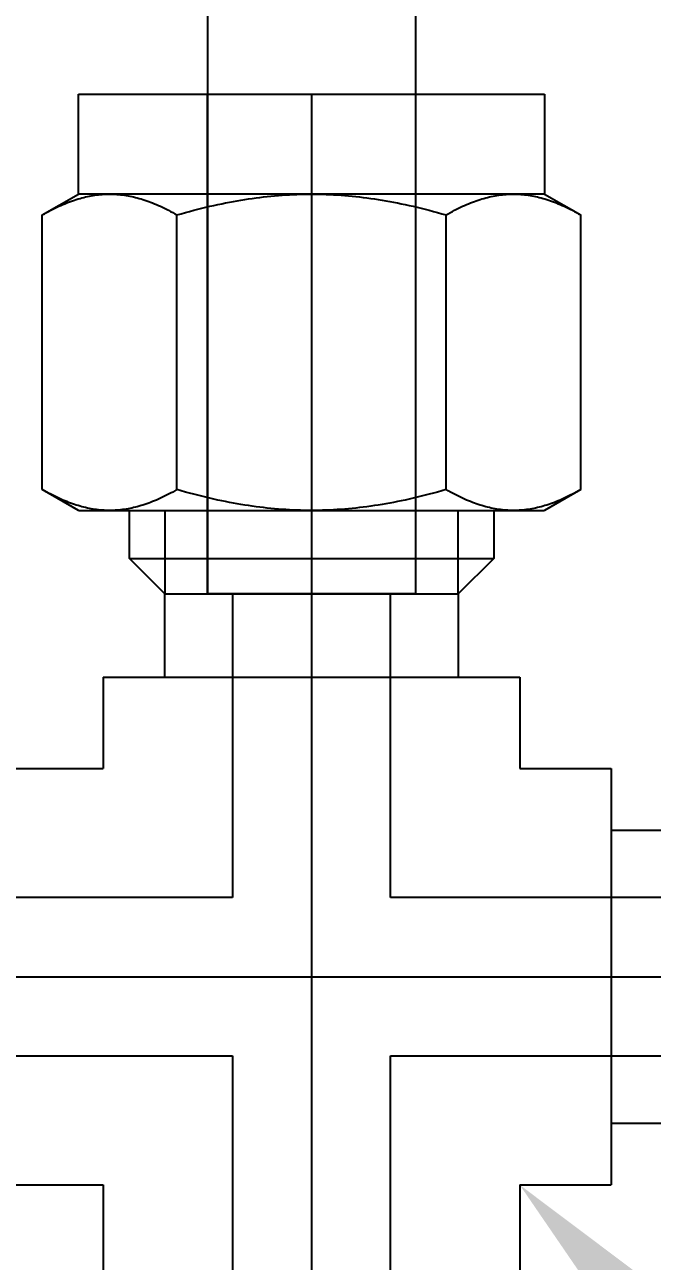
# Model space of a CAD drawing. Header units: inches. Extents: x 5.3 to 31.2, y 3.7 to 34.9.
# Drawn here: x 20.217 to 20.97, y 25.803 to 27.288 of the extents above; entities that cross this region are included whole.
import ezdxf
from ezdxf import colors
from ezdxf.entities.mleader import LeaderData, LeaderLine
from ezdxf.math import Vec2, Vec3

# ---------------------------------------------------------------- set-up
doc = ezdxf.new("R2010")
doc.units = ezdxf.units.IN
doc.header["$MEASUREMENT"] = 0
doc.linetypes.add('CENTER2', pattern=[28.575, 19.05, -3.175, 3.175, -3.175])
doc.linetypes.add('HIDDEN2', pattern=[4.7625, 3.175, -1.5875])
for name, color, linetype in [('.25 tubes', 170, 'Continuous'), ('NOTES', 1, 'Continuous'), ('TRDETAIL2', 7, 'Continuous'), ('TRDETAIL3', 7, 'Continuous'), ('TRMODEL1', 7, 'Continuous'), ('TRMODEL3', 7, 'Continuous')]:
    doc.layers.add(name, color=color, linetype=linetype)

# ---------------------------------------------------------------- blocks, each defined once
blk = doc.blocks.new('SS-400-4')
at = {"layer": 'TRDETAIL2', "color": 6, "linetype": 'HIDDEN2'}
for p, q in [((-1.7241, 1.1194), (-1.7241, 1.4844)), ((-1.5341, 1.4844), (-1.5341, 1.1194)), ((-2.0891, 1.1194), (-1.7241, 1.1194)), ((-1.5341, 1.1194), (-1.1691, 1.1194)), ((-1.7241, 0.9294), (-2.0891, 0.9294)), ((-1.7241, 0.5644), (-1.7241, 0.9294)), ((-1.1691, 0.9294), (-1.5341, 0.9294)), ((-1.5341, 0.9294), (-1.5341, 0.5644)), ((-1.5041, 0.5644), (-1.7541, 0.5644)), ((-1.7541, 0.5644), (-1.7541, -0.0356)), ((-1.5041, -0.0356), (-1.5041, 0.5644))]:
    blk.add_line(p, q, dxfattribs=at)
at = {"layer": 'TRDETAIL3', "color": 4, "linetype": 'CENTER2'}
for p, q in [((-1.6291, -0.0356), (-1.6291, 2.0844)), ((-2.6891, 1.0244), (-0.5691, 1.0244))]:
    blk.add_line(p, q, dxfattribs=at)
at = {"layer": 'TRMODEL1', "color": 7, "linetype": 'Continuous'}
for p, q in [((-1.8791, 1.2744), (-1.8791, 1.3844)), ((-1.3791, 1.2744), (-1.3791, 1.3844)), ((-1.9891, 1.2744), (-1.8791, 1.2744)), ((-1.3791, 1.2744), (-1.2691, 1.2744)), ((-1.2691, 0.7744), (-1.2691, 1.2744)), ((-1.1691, 1.2007), (-1.2691, 1.2007)), ((-1.2691, 0.8482), (-1.1691, 0.8482)), ((-1.9891, 0.7744), (-1.8791, 0.7744)), ((-1.8791, 0.6644), (-1.8791, 0.7744)), ((-1.3791, 0.6644), (-1.3791, 0.7744)), ((-1.3791, 0.7744), (-1.2691, 0.7744)), ((-1.8791, 0.6644), (-1.3791, 0.6644)), ((-1.8053, 0.6644), (-1.8053, 0.5644)), ((-1.4528, 0.5644), (-1.4528, 0.6644)), ((-1.8053, 0.5644), (-1.8478, 0.5219)), ((-1.8053, 0.5644), (-1.4528, 0.5644)), ((-1.8053, 0.5644), (-1.4528, 0.5644)), ((-1.4103, 0.5219), (-1.4528, 0.5644)), ((-1.8478, 0.5219), (-1.4103, 0.5219)), ((-1.8478, 0.5219), (-1.8478, 0.4644)), ((-1.4103, 0.4644), (-1.4103, 0.5219)), ((-1.9091, 0.4644), (-1.9524, 0.4394)), ((-1.9091, 0.4644), (-1.8716, 0.4644)), ((-1.9026, 0.4605), (-1.9049, 0.4599)), ((-1.9004, 0.461), (-1.9026, 0.4605)), ((-1.8981, 0.4615), (-1.9004, 0.461)), ((-1.8959, 0.462), (-1.8981, 0.4615)), ((-1.8937, 0.4624), (-1.8959, 0.462)), ((-1.8915, 0.4628), (-1.8937, 0.4624)), ((-1.8893, 0.4631), (-1.8915, 0.4628)), ((-1.8871, 0.4634), (-1.8893, 0.4631)), ((-1.8848, 0.4637), (-1.8871, 0.4634)), ((-1.8826, 0.4639), (-1.8848, 0.4637)), ((-1.8804, 0.4641), (-1.8826, 0.4639)), ((-1.8782, 0.4642), (-1.8804, 0.4641)), ((-1.876, 0.4643), (-1.8782, 0.4642)), ((-1.8738, 0.4644), (-1.876, 0.4643)), ((-1.8716, 0.4644), (-1.8738, 0.4644)), ((-1.8693, 0.4644), (-1.8716, 0.4644)), ((-1.8716, 0.4644), (-1.6291, 0.4644)), ((-1.8671, 0.4643), (-1.8693, 0.4644)), ((-1.8649, 0.4642), (-1.8671, 0.4643)), ((-1.8627, 0.4641), (-1.8649, 0.4642)), ((-1.8605, 0.4639), (-1.8627, 0.4641)), ((-1.8583, 0.4637), (-1.8605, 0.4639)), ((-1.856, 0.4634), (-1.8583, 0.4637)), ((-1.8538, 0.4631), (-1.856, 0.4634)), ((-1.8516, 0.4628), (-1.8538, 0.4631)), ((-1.8494, 0.4624), (-1.8516, 0.4628)), ((-1.8472, 0.462), (-1.8494, 0.4624)), ((-1.845, 0.4615), (-1.8472, 0.462)), ((-1.8427, 0.461), (-1.845, 0.4615)), ((-1.8405, 0.4605), (-1.8427, 0.461)), ((-1.8383, 0.4599), (-1.8405, 0.4605)), ((-1.6912, 0.4605), (-1.6957, 0.4599)), ((-1.6867, 0.461), (-1.6912, 0.4605)), ((-1.6822, 0.4615), (-1.6867, 0.461)), ((-1.6778, 0.462), (-1.6822, 0.4615)), ((-1.6734, 0.4624), (-1.6778, 0.462)), ((-1.6689, 0.4628), (-1.6734, 0.4624)), ((-1.6645, 0.4631), (-1.6689, 0.4628)), ((-1.6601, 0.4634), (-1.6645, 0.4631)), ((-1.6557, 0.4637), (-1.6601, 0.4634)), ((-1.6512, 0.4639), (-1.6557, 0.4637)), ((-1.6468, 0.4641), (-1.6512, 0.4639)), ((-1.6424, 0.4642), (-1.6468, 0.4641)), ((-1.6379, 0.4643), (-1.6424, 0.4642)), ((-1.6335, 0.4644), (-1.6379, 0.4643)), ((-1.6291, 0.4644), (-1.6335, 0.4644)), ((-1.6291, 0.4644), (-1.3866, 0.4644)), ((-1.6246, 0.4644), (-1.6291, 0.4644)), ((-1.6202, 0.4643), (-1.6246, 0.4644)), ((-1.6158, 0.4642), (-1.6202, 0.4643)), ((-1.6113, 0.4641), (-1.6158, 0.4642)), ((-1.6069, 0.4639), (-1.6113, 0.4641)), ((-1.6025, 0.4637), (-1.6069, 0.4639)), ((-1.5981, 0.4634), (-1.6025, 0.4637)), ((-1.5936, 0.4631), (-1.5981, 0.4634)), ((-1.5892, 0.4628), (-1.5936, 0.4631)), ((-1.5848, 0.4624), (-1.5892, 0.4628)), ((-1.5803, 0.462), (-1.5848, 0.4624)), ((-1.5759, 0.4615), (-1.5803, 0.462)), ((-1.5714, 0.461), (-1.5759, 0.4615)), ((-1.567, 0.4605), (-1.5714, 0.461)), ((-1.5625, 0.4599), (-1.567, 0.4605)), ((-1.4176, 0.4605), (-1.4199, 0.4599)), ((-1.4154, 0.461), (-1.4176, 0.4605)), ((-1.4132, 0.4615), (-1.4154, 0.461)), ((-1.4109, 0.462), (-1.4132, 0.4615)), ((-1.4087, 0.4624), (-1.4109, 0.462)), ((-1.4065, 0.4628), (-1.4087, 0.4624)), ((-1.4043, 0.4631), (-1.4065, 0.4628)), ((-1.4021, 0.4634), (-1.4043, 0.4631)), ((-1.3999, 0.4637), (-1.4021, 0.4634)), ((-1.3977, 0.4639), (-1.3999, 0.4637)), ((-1.3954, 0.4641), (-1.3977, 0.4639)), ((-1.3932, 0.4642), (-1.3954, 0.4641)), ((-1.391, 0.4643), (-1.3932, 0.4642)), ((-1.3888, 0.4644), (-1.391, 0.4643)), ((-1.3866, 0.4644), (-1.3888, 0.4644)), ((-1.3844, 0.4644), (-1.3866, 0.4644)), ((-1.3866, 0.4644), (-1.3491, 0.4644)), ((-1.3821, 0.4643), (-1.3844, 0.4644)), ((-1.3799, 0.4642), (-1.3821, 0.4643)), ((-1.3777, 0.4641), (-1.3799, 0.4642)), ((-1.3755, 0.4639), (-1.3777, 0.4641)), ((-1.3733, 0.4637), (-1.3755, 0.4639)), ((-1.3711, 0.4634), (-1.3733, 0.4637)), ((-1.3689, 0.4631), (-1.3711, 0.4634)), ((-1.3666, 0.4628), (-1.3689, 0.4631)), ((-1.3644, 0.4624), (-1.3666, 0.4628)), ((-1.3622, 0.462), (-1.3644, 0.4624)), ((-1.36, 0.4615), (-1.3622, 0.462)), ((-1.3578, 0.461), (-1.36, 0.4615)), ((-1.3555, 0.4605), (-1.3578, 0.461)), ((-1.3533, 0.4599), (-1.3555, 0.4605)), ((-1.3057, 0.4394), (-1.3491, 0.4644)), ((-1.9398, 0.4462), (-1.9423, 0.445)), ((-1.9374, 0.4474), (-1.9398, 0.4462)), ((-1.935, 0.4486), (-1.9374, 0.4474)), ((-1.9326, 0.4497), (-1.935, 0.4486)), ((-1.9302, 0.4508), (-1.9326, 0.4497)), ((-1.9278, 0.4519), (-1.9302, 0.4508)), ((-1.9255, 0.4529), (-1.9278, 0.4519)), ((-1.9231, 0.4538), (-1.9255, 0.4529)), ((-1.9208, 0.4547), (-1.9231, 0.4538)), ((-1.9185, 0.4556), (-1.9208, 0.4547)), ((-1.9162, 0.4564), (-1.9185, 0.4556)), ((-1.9139, 0.4572), (-1.9162, 0.4564)), ((-1.9116, 0.4579), (-1.9139, 0.4572)), ((-1.9094, 0.4586), (-1.9116, 0.4579)), ((-1.9071, 0.4593), (-1.9094, 0.4586)), ((-1.9049, 0.4599), (-1.9071, 0.4593)), ((-1.836, 0.4593), (-1.8383, 0.4599)), ((-1.8337, 0.4586), (-1.836, 0.4593)), ((-1.8315, 0.4579), (-1.8337, 0.4586)), ((-1.8292, 0.4572), (-1.8315, 0.4579)), ((-1.8269, 0.4564), (-1.8292, 0.4572)), ((-1.8246, 0.4556), (-1.8269, 0.4564)), ((-1.8223, 0.4547), (-1.8246, 0.4556)), ((-1.82, 0.4538), (-1.8223, 0.4547)), ((-1.8176, 0.4529), (-1.82, 0.4538)), ((-1.8153, 0.4519), (-1.8176, 0.4529)), ((-1.8129, 0.4508), (-1.8153, 0.4519)), ((-1.8105, 0.4497), (-1.8129, 0.4508)), ((-1.8081, 0.4486), (-1.8105, 0.4497)), ((-1.8057, 0.4474), (-1.8081, 0.4486)), ((-1.8033, 0.4462), (-1.8057, 0.4474)), ((-1.8008, 0.445), (-1.8033, 0.4462)), ((-1.7656, 0.4462), (-1.7706, 0.445)), ((-1.7608, 0.4474), (-1.7656, 0.4462)), ((-1.7559, 0.4486), (-1.7608, 0.4474)), ((-1.7511, 0.4497), (-1.7559, 0.4486)), ((-1.7463, 0.4508), (-1.7511, 0.4497)), ((-1.7416, 0.4519), (-1.7463, 0.4508)), ((-1.7369, 0.4529), (-1.7416, 0.4519)), ((-1.7322, 0.4538), (-1.7369, 0.4529)), ((-1.7276, 0.4547), (-1.7322, 0.4538)), ((-1.7229, 0.4556), (-1.7276, 0.4547)), ((-1.7183, 0.4564), (-1.7229, 0.4556)), ((-1.7138, 0.4572), (-1.7183, 0.4564)), ((-1.7092, 0.4579), (-1.7138, 0.4572)), ((-1.7047, 0.4586), (-1.7092, 0.4579)), ((-1.7002, 0.4593), (-1.7047, 0.4586)), ((-1.6957, 0.4599), (-1.7002, 0.4593)), ((-1.558, 0.4593), (-1.5625, 0.4599)), ((-1.5535, 0.4586), (-1.558, 0.4593)), ((-1.5489, 0.4579), (-1.5535, 0.4586)), ((-1.5444, 0.4572), (-1.5489, 0.4579)), ((-1.5398, 0.4564), (-1.5444, 0.4572)), ((-1.5352, 0.4556), (-1.5398, 0.4564)), ((-1.5306, 0.4547), (-1.5352, 0.4556)), ((-1.5259, 0.4538), (-1.5306, 0.4547)), ((-1.5213, 0.4529), (-1.5259, 0.4538)), ((-1.5165, 0.4519), (-1.5213, 0.4529)), ((-1.5118, 0.4508), (-1.5165, 0.4519)), ((-1.507, 0.4497), (-1.5118, 0.4508)), ((-1.5022, 0.4486), (-1.507, 0.4497)), ((-1.4974, 0.4474), (-1.5022, 0.4486)), ((-1.4925, 0.4462), (-1.4974, 0.4474)), ((-1.4876, 0.445), (-1.4925, 0.4462)), ((-1.4549, 0.4462), (-1.4573, 0.445)), ((-1.4524, 0.4474), (-1.4549, 0.4462)), ((-1.45, 0.4486), (-1.4524, 0.4474)), ((-1.4476, 0.4497), (-1.45, 0.4486)), ((-1.4452, 0.4508), (-1.4476, 0.4497)), ((-1.4428, 0.4519), (-1.4452, 0.4508)), ((-1.4405, 0.4529), (-1.4428, 0.4519)), ((-1.4381, 0.4538), (-1.4405, 0.4529)), ((-1.4358, 0.4547), (-1.4381, 0.4538)), ((-1.4335, 0.4556), (-1.4358, 0.4547)), ((-1.4312, 0.4564), (-1.4335, 0.4556)), ((-1.4289, 0.4572), (-1.4312, 0.4564)), ((-1.4266, 0.4579), (-1.4289, 0.4572)), ((-1.4244, 0.4586), (-1.4266, 0.4579)), ((-1.4221, 0.4593), (-1.4244, 0.4586)), ((-1.4199, 0.4599), (-1.4221, 0.4593)), ((-1.351, 0.4593), (-1.3533, 0.4599)), ((-1.3488, 0.4586), (-1.351, 0.4593)), ((-1.3465, 0.4579), (-1.3488, 0.4586)), ((-1.3442, 0.4572), (-1.3465, 0.4579)), ((-1.3419, 0.4564), (-1.3442, 0.4572)), ((-1.3396, 0.4556), (-1.3419, 0.4564)), ((-1.3373, 0.4547), (-1.3396, 0.4556)), ((-1.335, 0.4538), (-1.3373, 0.4547)), ((-1.3327, 0.4529), (-1.335, 0.4538)), ((-1.3303, 0.4519), (-1.3327, 0.4529)), ((-1.3279, 0.4508), (-1.3303, 0.4519)), ((-1.3256, 0.4497), (-1.3279, 0.4508)), ((-1.3232, 0.4486), (-1.3256, 0.4497)), ((-1.3207, 0.4474), (-1.3232, 0.4486)), ((-1.3183, 0.4462), (-1.3207, 0.4474)), ((-1.3158, 0.445), (-1.3183, 0.4462)), ((-1.9498, 0.4409), (-1.9524, 0.4394)), ((-1.9524, 0.4394), (-1.9524, 0.1094)), ((-1.9473, 0.4423), (-1.9498, 0.4409)), ((-1.9448, 0.4436), (-1.9473, 0.4423)), ((-1.9423, 0.445), (-1.9448, 0.4436)), ((-1.7983, 0.4436), (-1.8008, 0.445)), ((-1.7958, 0.4423), (-1.7983, 0.4436)), ((-1.7933, 0.4409), (-1.7958, 0.4423)), ((-1.7907, 0.4394), (-1.7933, 0.4409)), ((-1.7856, 0.4409), (-1.7907, 0.4394)), ((-1.7907, 0.4394), (-1.7907, 0.1094)), ((-1.7805, 0.4423), (-1.7856, 0.4409)), ((-1.7755, 0.4436), (-1.7805, 0.4423)), ((-1.7706, 0.445), (-1.7755, 0.4436)), ((-1.4826, 0.4436), (-1.4876, 0.445)), ((-1.4776, 0.4423), (-1.4826, 0.4436)), ((-1.4725, 0.4409), (-1.4776, 0.4423)), ((-1.4674, 0.4394), (-1.4725, 0.4409)), ((-1.4649, 0.4409), (-1.4674, 0.4394)), ((-1.4674, 0.4394), (-1.4674, 0.1094)), ((-1.4623, 0.4423), (-1.4649, 0.4409)), ((-1.4598, 0.4436), (-1.4623, 0.4423)), ((-1.4573, 0.445), (-1.4598, 0.4436)), ((-1.3133, 0.4436), (-1.3158, 0.445)), ((-1.3108, 0.4423), (-1.3133, 0.4436)), ((-1.3083, 0.4409), (-1.3108, 0.4423)), ((-1.3057, 0.4394), (-1.3083, 0.4409)), ((-1.3057, 0.4394), (-1.3057, 0.1094)), ((-1.9524, 0.1094), (-1.9498, 0.108)), ((-1.9524, 0.1094), (-1.9091, 0.0844)), ((-1.9498, 0.108), (-1.9473, 0.1066)), ((-1.9473, 0.1066), (-1.9448, 0.1052)), ((-1.9448, 0.1052), (-1.9423, 0.1039)), ((-1.8008, 0.1039), (-1.7983, 0.1052)), ((-1.7983, 0.1052), (-1.7958, 0.1066)), ((-1.7958, 0.1066), (-1.7933, 0.108)), ((-1.7933, 0.108), (-1.7907, 0.1094)), ((-1.7907, 0.1094), (-1.7856, 0.108)), ((-1.7856, 0.108), (-1.7805, 0.1066)), ((-1.7805, 0.1066), (-1.7755, 0.1052)), ((-1.7755, 0.1052), (-1.7706, 0.1039)), ((-1.4876, 0.1039), (-1.4826, 0.1052)), ((-1.4826, 0.1052), (-1.4776, 0.1066)), ((-1.4776, 0.1066), (-1.4725, 0.108)), ((-1.4725, 0.108), (-1.4674, 0.1094)), ((-1.4674, 0.1094), (-1.4649, 0.108)), ((-1.4649, 0.108), (-1.4623, 0.1066)), ((-1.4623, 0.1066), (-1.4598, 0.1052)), ((-1.4598, 0.1052), (-1.4573, 0.1039)), ((-1.3491, 0.0844), (-1.3057, 0.1094)), ((-1.3158, 0.1039), (-1.3133, 0.1052)), ((-1.3133, 0.1052), (-1.3108, 0.1066)), ((-1.3108, 0.1066), (-1.3083, 0.108)), ((-1.3083, 0.108), (-1.3057, 0.1094)), ((-1.9423, 0.1039), (-1.9398, 0.1026)), ((-1.9398, 0.1026), (-1.9374, 0.1014)), ((-1.9374, 0.1014), (-1.935, 0.1002)), ((-1.935, 0.1002), (-1.9326, 0.0991)), ((-1.9326, 0.0991), (-1.9302, 0.098)), ((-1.9302, 0.098), (-1.9278, 0.097)), ((-1.9278, 0.097), (-1.9255, 0.096)), ((-1.9255, 0.096), (-1.9231, 0.095)), ((-1.9231, 0.095), (-1.9208, 0.0941)), ((-1.9208, 0.0941), (-1.9185, 0.0933)), ((-1.9185, 0.0933), (-1.9162, 0.0924)), ((-1.9162, 0.0924), (-1.9139, 0.0917)), ((-1.9139, 0.0917), (-1.9116, 0.0909)), ((-1.9116, 0.0909), (-1.9094, 0.0902)), ((-1.9094, 0.0902), (-1.9071, 0.0896)), ((-1.9071, 0.0896), (-1.9049, 0.0889)), ((-1.8383, 0.0889), (-1.836, 0.0896)), ((-1.836, 0.0896), (-1.8337, 0.0902)), ((-1.8337, 0.0902), (-1.8315, 0.0909)), ((-1.8315, 0.0909), (-1.8292, 0.0917)), ((-1.8292, 0.0917), (-1.8269, 0.0924)), ((-1.8269, 0.0924), (-1.8246, 0.0933)), ((-1.8246, 0.0933), (-1.8223, 0.0941)), ((-1.8223, 0.0941), (-1.82, 0.095)), ((-1.82, 0.095), (-1.8176, 0.096)), ((-1.8176, 0.096), (-1.8153, 0.097)), ((-1.8153, 0.097), (-1.8129, 0.098)), ((-1.8129, 0.098), (-1.8105, 0.0991)), ((-1.8105, 0.0991), (-1.8081, 0.1002)), ((-1.8081, 0.1002), (-1.8057, 0.1014)), ((-1.8057, 0.1014), (-1.8033, 0.1026)), ((-1.8033, 0.1026), (-1.8008, 0.1039)), ((-1.7706, 0.1039), (-1.7656, 0.1026)), ((-1.7656, 0.1026), (-1.7608, 0.1014)), ((-1.7608, 0.1014), (-1.7559, 0.1002)), ((-1.7559, 0.1002), (-1.7511, 0.0991)), ((-1.7511, 0.0991), (-1.7463, 0.098)), ((-1.7463, 0.098), (-1.7416, 0.097)), ((-1.7416, 0.097), (-1.7369, 0.096)), ((-1.7369, 0.096), (-1.7322, 0.095)), ((-1.7322, 0.095), (-1.7276, 0.0941)), ((-1.7276, 0.0941), (-1.7229, 0.0933)), ((-1.7229, 0.0933), (-1.7183, 0.0924)), ((-1.7183, 0.0924), (-1.7138, 0.0917)), ((-1.7138, 0.0917), (-1.7092, 0.0909)), ((-1.7092, 0.0909), (-1.7047, 0.0902)), ((-1.7047, 0.0902), (-1.7002, 0.0896)), ((-1.7002, 0.0896), (-1.6957, 0.0889)), ((-1.5625, 0.0889), (-1.558, 0.0896)), ((-1.558, 0.0896), (-1.5535, 0.0902)), ((-1.5535, 0.0902), (-1.5489, 0.0909)), ((-1.5489, 0.0909), (-1.5444, 0.0917)), ((-1.5444, 0.0917), (-1.5398, 0.0924)), ((-1.5398, 0.0924), (-1.5352, 0.0933)), ((-1.5352, 0.0933), (-1.5306, 0.0941)), ((-1.5306, 0.0941), (-1.5259, 0.095)), ((-1.5259, 0.095), (-1.5213, 0.096)), ((-1.5213, 0.096), (-1.5165, 0.097)), ((-1.5165, 0.097), (-1.5118, 0.098)), ((-1.5118, 0.098), (-1.507, 0.0991)), ((-1.507, 0.0991), (-1.5022, 0.1002)), ((-1.5022, 0.1002), (-1.4974, 0.1014)), ((-1.4974, 0.1014), (-1.4925, 0.1026)), ((-1.4925, 0.1026), (-1.4876, 0.1039)), ((-1.4573, 0.1039), (-1.4549, 0.1026)), ((-1.4549, 0.1026), (-1.4524, 0.1014)), ((-1.4524, 0.1014), (-1.45, 0.1002)), ((-1.45, 0.1002), (-1.4476, 0.0991)), ((-1.4476, 0.0991), (-1.4452, 0.098)), ((-1.4452, 0.098), (-1.4428, 0.097)), ((-1.4428, 0.097), (-1.4405, 0.096)), ((-1.4405, 0.096), (-1.4381, 0.095)), ((-1.4381, 0.095), (-1.4358, 0.0941)), ((-1.4358, 0.0941), (-1.4335, 0.0933)), ((-1.4335, 0.0933), (-1.4312, 0.0924)), ((-1.4312, 0.0924), (-1.4289, 0.0917)), ((-1.4289, 0.0917), (-1.4266, 0.0909)), ((-1.4266, 0.0909), (-1.4244, 0.0902)), ((-1.4244, 0.0902), (-1.4221, 0.0896)), ((-1.4221, 0.0896), (-1.4199, 0.0889)), ((-1.3533, 0.0889), (-1.351, 0.0896)), ((-1.351, 0.0896), (-1.3488, 0.0902)), ((-1.3488, 0.0902), (-1.3465, 0.0909)), ((-1.3465, 0.0909), (-1.3442, 0.0917)), ((-1.3442, 0.0917), (-1.3419, 0.0924)), ((-1.3419, 0.0924), (-1.3396, 0.0933)), ((-1.3396, 0.0933), (-1.3373, 0.0941)), ((-1.3373, 0.0941), (-1.335, 0.095)), ((-1.335, 0.095), (-1.3327, 0.096)), ((-1.3327, 0.096), (-1.3303, 0.097)), ((-1.3303, 0.097), (-1.3279, 0.098)), ((-1.3279, 0.098), (-1.3256, 0.0991)), ((-1.3256, 0.0991), (-1.3232, 0.1002)), ((-1.3232, 0.1002), (-1.3207, 0.1014)), ((-1.3207, 0.1014), (-1.3183, 0.1026)), ((-1.3183, 0.1026), (-1.3158, 0.1039)), ((-1.8716, 0.0844), (-1.9091, 0.0844)), ((-1.9091, 0.0844), (-1.9091, -0.0356)), ((-1.9049, 0.0889), (-1.9026, 0.0884)), ((-1.9026, 0.0884), (-1.9004, 0.0878)), ((-1.9004, 0.0878), (-1.8981, 0.0873)), ((-1.8981, 0.0873), (-1.8959, 0.0869)), ((-1.8959, 0.0869), (-1.8937, 0.0864)), ((-1.8937, 0.0864), (-1.8915, 0.0861)), ((-1.8915, 0.0861), (-1.8893, 0.0857)), ((-1.8893, 0.0857), (-1.8871, 0.0854)), ((-1.8871, 0.0854), (-1.8848, 0.0852)), ((-1.8848, 0.0852), (-1.8826, 0.0849)), ((-1.8826, 0.0849), (-1.8804, 0.0848)), ((-1.8804, 0.0848), (-1.8782, 0.0846)), ((-1.8782, 0.0846), (-1.876, 0.0845)), ((-1.876, 0.0845), (-1.8738, 0.0844)), ((-1.8738, 0.0844), (-1.8716, 0.0844)), ((-1.8716, 0.0844), (-1.8693, 0.0844)), ((-1.6291, 0.0844), (-1.8716, 0.0844)), ((-1.8693, 0.0844), (-1.8671, 0.0845)), ((-1.8671, 0.0845), (-1.8649, 0.0846)), ((-1.8649, 0.0846), (-1.8627, 0.0848)), ((-1.8627, 0.0848), (-1.8605, 0.0849)), ((-1.8605, 0.0849), (-1.8583, 0.0852)), ((-1.8583, 0.0852), (-1.856, 0.0854)), ((-1.856, 0.0854), (-1.8538, 0.0857)), ((-1.8538, 0.0857), (-1.8516, 0.0861)), ((-1.8516, 0.0861), (-1.8494, 0.0864)), ((-1.8494, 0.0864), (-1.8472, 0.0869)), ((-1.8472, 0.0869), (-1.845, 0.0873)), ((-1.845, 0.0873), (-1.8427, 0.0878)), ((-1.8427, 0.0878), (-1.8405, 0.0884)), ((-1.8405, 0.0884), (-1.8383, 0.0889)), ((-1.6957, 0.0889), (-1.6912, 0.0884)), ((-1.6912, 0.0884), (-1.6867, 0.0878)), ((-1.6867, 0.0878), (-1.6822, 0.0873)), ((-1.6822, 0.0873), (-1.6778, 0.0869)), ((-1.6778, 0.0869), (-1.6734, 0.0864)), ((-1.6734, 0.0864), (-1.6689, 0.0861)), ((-1.6689, 0.0861), (-1.6645, 0.0857)), ((-1.6645, 0.0857), (-1.6601, 0.0854)), ((-1.6601, 0.0854), (-1.6557, 0.0852)), ((-1.6557, 0.0852), (-1.6512, 0.0849)), ((-1.6512, 0.0849), (-1.6468, 0.0848)), ((-1.6468, 0.0848), (-1.6424, 0.0846)), ((-1.6424, 0.0846), (-1.6379, 0.0845)), ((-1.6379, 0.0845), (-1.6335, 0.0844)), ((-1.6335, 0.0844), (-1.6291, 0.0844)), ((-1.6291, 0.0844), (-1.6246, 0.0844)), ((-1.3866, 0.0844), (-1.6291, 0.0844)), ((-1.6246, 0.0844), (-1.6202, 0.0845)), ((-1.6202, 0.0845), (-1.6158, 0.0846)), ((-1.6158, 0.0846), (-1.6113, 0.0848)), ((-1.6113, 0.0848), (-1.6069, 0.0849)), ((-1.6069, 0.0849), (-1.6025, 0.0852)), ((-1.6025, 0.0852), (-1.5981, 0.0854)), ((-1.5981, 0.0854), (-1.5936, 0.0857)), ((-1.5936, 0.0857), (-1.5892, 0.0861)), ((-1.5892, 0.0861), (-1.5848, 0.0864)), ((-1.5848, 0.0864), (-1.5803, 0.0869)), ((-1.5803, 0.0869), (-1.5759, 0.0873)), ((-1.5759, 0.0873), (-1.5714, 0.0878)), ((-1.5714, 0.0878), (-1.567, 0.0884)), ((-1.567, 0.0884), (-1.5625, 0.0889)), ((-1.4199, 0.0889), (-1.4176, 0.0884)), ((-1.4176, 0.0884), (-1.4154, 0.0878)), ((-1.4154, 0.0878), (-1.4132, 0.0873)), ((-1.4132, 0.0873), (-1.4109, 0.0869)), ((-1.4109, 0.0869), (-1.4087, 0.0864)), ((-1.4087, 0.0864), (-1.4065, 0.0861)), ((-1.4065, 0.0861), (-1.4043, 0.0857)), ((-1.4043, 0.0857), (-1.4021, 0.0854)), ((-1.4021, 0.0854), (-1.3999, 0.0852)), ((-1.3999, 0.0852), (-1.3977, 0.0849)), ((-1.3977, 0.0849), (-1.3954, 0.0848)), ((-1.3954, 0.0848), (-1.3932, 0.0846)), ((-1.3932, 0.0846), (-1.391, 0.0845)), ((-1.391, 0.0845), (-1.3888, 0.0844)), ((-1.3888, 0.0844), (-1.3866, 0.0844)), ((-1.3866, 0.0844), (-1.3844, 0.0844)), ((-1.3491, 0.0844), (-1.3866, 0.0844)), ((-1.3844, 0.0844), (-1.3821, 0.0845)), ((-1.3821, 0.0845), (-1.3799, 0.0846)), ((-1.3799, 0.0846), (-1.3777, 0.0848)), ((-1.3777, 0.0848), (-1.3755, 0.0849)), ((-1.3755, 0.0849), (-1.3733, 0.0852)), ((-1.3733, 0.0852), (-1.3711, 0.0854)), ((-1.3711, 0.0854), (-1.3689, 0.0857)), ((-1.3689, 0.0857), (-1.3666, 0.0861)), ((-1.3666, 0.0861), (-1.3644, 0.0864)), ((-1.3644, 0.0864), (-1.3622, 0.0869)), ((-1.3622, 0.0869), (-1.36, 0.0873)), ((-1.36, 0.0873), (-1.3578, 0.0878)), ((-1.3578, 0.0878), (-1.3555, 0.0884)), ((-1.3555, 0.0884), (-1.3533, 0.0889)), ((-1.3491, -0.0356), (-1.3491, 0.0844)), ((-1.9091, -0.0356), (-1.3491, -0.0356))]:
    blk.add_line(p, q, dxfattribs=at)
at = {"layer": 'TRMODEL3', "color": 1, "linetype": 'Continuous'}
for p, q in [((-1.8053, 0.4644), (-1.8053, 0.5644)), ((-1.4528, 0.5644), (-1.4528, 0.4644))]:
    blk.add_line(p, q, dxfattribs=at)

msp = doc.modelspace()

# ---------------------------------------------------------------- linework, layer by layer
at = {"layer": '.25 tubes', "color": 5}
msp.add_lwpolyline([(20.4363, 26.6044), (20.6863, 26.6044), (20.6863, 27.9712), (20.4363, 27.9712)], close=True, dxfattribs=at)

# ---------------------------------------------------------------- block references
at = {"xscale": -1, "rotation": 180}
msp.add_blockref('SS-400-4', (22.1903, 27.1688), dxfattribs=at)

# ---------------------------------------------------------------- leaders
at = {"layer": 'NOTES'}
ml = msp.add_multileader_mtext('Standard', dxfattribs=at)
ml.set_content('12', color=256)
ml.set_leader_properties()
ml.build(insert=Vec2(0, 0))
ml.multileader.update_dxf_attribs({"has_text_frame": 1, "text_right_attachment_type": 6, "dogleg_length": 0.36, "arrow_head_size": 0.18})
ctx = ml.context
ctx.base_point, ctx.char_height, ctx.arrow_head_size, ctx.landing_gap_size, ctx.plane_origin = Vec3(22.0287, 24.9986), 0.18, 0.18, 0.09, Vec3(20.8113, 25.8944)
ctx.right_attachment = 6
notes = []
notes.append((ctx, [(0, (1, 1, 0), (21.6687, 24.9986), (1, 0), 0.36, [(0, [(20.8113, 25.8944)], 0, [])])]))
ctx.mtext.insert, ctx.mtext.flow_direction = Vec3(22.1187, 25.0886), 5
for ctx, leaders in notes:
    for number, flags, end, landing, length, lines in leaders:
        leader = LeaderData()
        leader.index, (leader.has_last_leader_line, leader.has_dogleg_vector, leader.attachment_direction) = number, flags
        leader.last_leader_point, leader.dogleg_vector, leader.dogleg_length = Vec3(end), Vec3(landing), length
        for number, points, colour, breaks in lines:
            line = LeaderLine()
            line.index, line.vertices, line.color, line.breaks = number, Vec3.list(points), colors.encode_raw_color(colour), breaks
            leader.lines.append(line)
        ctx.leaders.append(leader)

doc.saveas('drawing.dxf')
